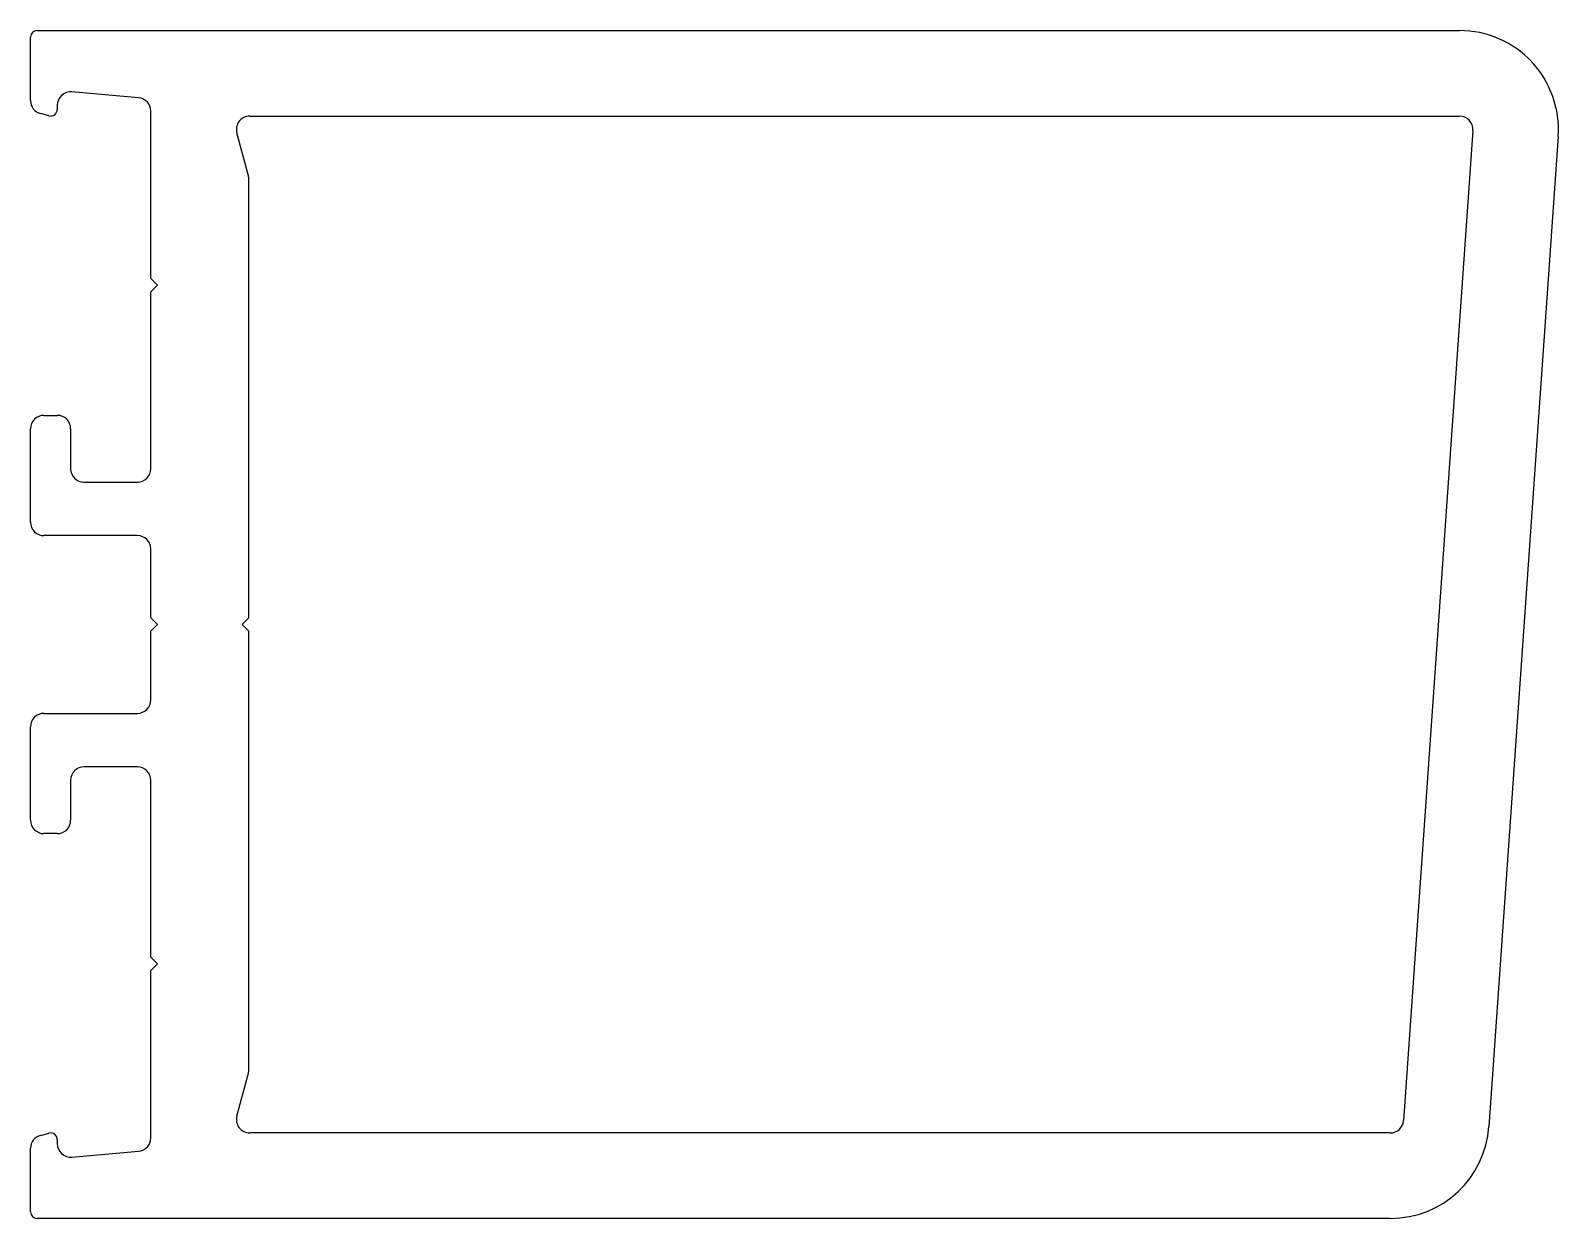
# Model space of a CAD drawing. Extents: x -28.1 to 29.1, y 3.7 to 48.1.
import ezdxf

# ---------------------------------------------------------------- set-up
doc = ezdxf.new("R2010")
doc.units = 0
doc.layers.add('PROFILE', color=1, linetype='CONTINUOUS')

msp = doc.modelspace()

# ---------------------------------------------------------------- linework, layer by layer
at = {"layer": 'PROFILE', "color": 7}
for p, q in [((-27.819, 48.122), (25.381, 48.122)), ((-28.069, 45.498), (-28.069, 47.872)), ((-24.025, 45.607), (-26.525, 45.826)), ((-27.069, 45.328), (-27.069, 45.172)), ((-27.383, 44.93), (-27.698, 45.015)), ((-23.57, 38.847), (-23.569, 45.109)), ((-19.869, 44.922), (25.381, 44.922)), ((-19.921, 42.685), (-20.352, 44.292)), ((25.88, 44.387), (23.289, 7.337)), ((29.072, 44.164), (26.481, 7.114)), ((-19.904, 26.147), (-19.904, 42.556)), ((-23.32, 38.597), (-23.57, 38.847)), ((-23.57, 38.347), (-23.32, 38.597)), ((-23.57, 31.722), (-23.57, 38.347)), ((-27.569, 33.722), (-27.069, 33.722)), ((-28.069, 29.722), (-28.069, 33.222)), ((-26.569, 33.222), (-26.569, 31.722)), ((-26.069, 31.222), (-24.07, 31.222)), ((-24.07, 29.222), (-27.569, 29.222)), ((-23.57, 26.147), (-23.57, 28.722)), ((-23.32, 25.897), (-23.57, 26.147)), ((-23.57, 25.647), (-23.32, 25.897)), ((-20.154, 25.897), (-19.904, 26.147)), ((-19.904, 25.647), (-20.154, 25.897)), ((-23.57, 23.072), (-23.57, 25.647)), ((-19.904, 9.238), (-19.904, 25.647)), ((-27.569, 22.572), (-24.07, 22.572)), ((-28.069, 18.572), (-28.069, 22.072)), ((-26.569, 20.072), (-26.569, 18.572)), ((-24.07, 20.572), (-26.069, 20.572)), ((-23.57, 13.447), (-23.57, 20.072)), ((-27.069, 18.072), (-27.569, 18.072)), ((-23.32, 13.197), (-23.57, 13.447)), ((-23.57, 12.947), (-23.32, 13.197)), ((-23.569, 6.684), (-23.57, 12.947)), ((-20.352, 7.501), (-19.921, 9.108)), ((-27.698, 6.779), (-27.383, 6.863)), ((22.79, 6.872), (-19.869, 6.872)), ((-19.869, 6.872), (-19.869, 6.872)), ((-28.069, 3.922), (-28.069, 6.296)), ((-27.069, 6.622), (-27.069, 6.466)), ((-26.525, 5.967), (-24.025, 6.186)), ((22.79, 3.672), (-27.819, 3.672))]:
    msp.add_line(p, q, dxfattribs=at)
for centre, radius, start, end in [((-27.819, 47.872), 0.25, 90, 180), ((25.381, 44.422), 3.7, 356, 90), ((-26.569, 45.328), 0.5, 85, 180), ((-27.569, 45.498), 0.5, 180, 255), ((-27.319, 45.172), 0.25, 255, 360), ((-24.069, 45.109), 0.5, 359.9901, 85), ((-19.869, 44.422), 0.5, 90, 195), ((25.381, 44.422), 0.5, 356, 90), ((-20.404, 42.556), 0.5, 360, 15), ((-27.569, 33.222), 0.5, 90, 180), ((-27.069, 33.222), 0.5, 0, 90), ((-26.069, 31.722), 0.5, 180, 270), ((-24.07, 31.722), 0.5, 270, 360), ((-27.569, 29.722), 0.5, 180, 270), ((-24.07, 28.722), 0.5, 0, 90), ((-24.07, 23.072), 0.5, 270, 360), ((-27.569, 22.072), 0.5, 90, 180), ((-26.069, 20.072), 0.5, 90, 180), ((-24.07, 20.072), 0.5, 0, 90), ((-27.569, 18.572), 0.5, 180, 270), ((-27.069, 18.572), 0.5, 270, 0), ((-20.404, 9.238), 0.5, 345, 0), ((-19.869, 7.372), 0.5, 165, 270), ((-27.319, 6.622), 0.25, 0, 105), ((22.79, 7.372), 0.5, 270, 356), ((22.79, 7.372), 3.7, 270, 356), ((-27.569, 6.296), 0.5, 105, 180), ((-26.569, 6.466), 0.5, 180, 275), ((-24.069, 6.684), 0.5, 275, 0.0099), ((-27.819, 3.922), 0.25, 180, 270)]:
    msp.add_arc(centre, radius, start, end, dxfattribs=at)

doc.saveas('drawing.dxf')
